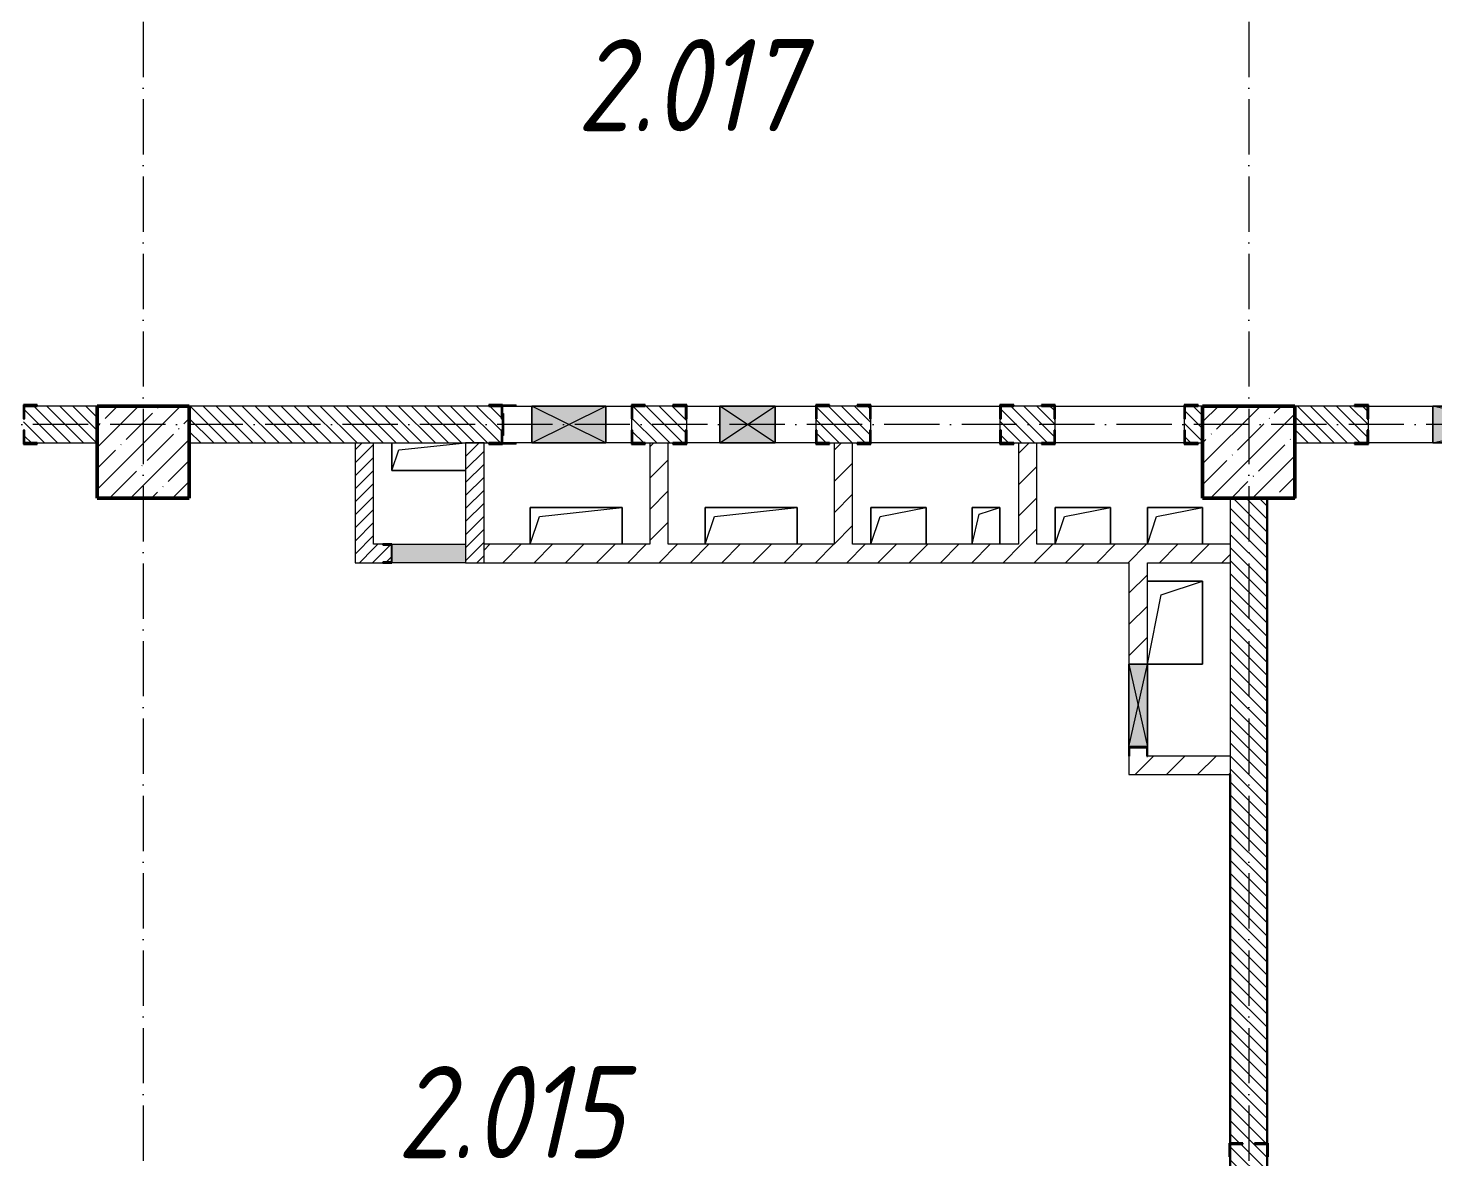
# Model space of a CAD drawing. Header units: millimetres. Extents: x 2294 to 908349, y -83289 to 219220.
# Drawn here: x 55438 to 63063, y 65131 to 71258 of the extents above; entities that cross this region are included whole.
import ezdxf

# ---------------------------------------------------------------- set-up
doc = ezdxf.new("R2010")
doc.units = ezdxf.units.MM
doc.linetypes.add('50_200_ШТРИХ_1Т_ш5_п1_п1_', pattern=[700, 500, -100, 0, -100])
for name, color, linetype, lineweight in [('2.4) ПГП вычит ЖБбалки 0.4 м -', 24, 'Continuous', 30), ('A-DETL-GENF-OTLN', 7, 'Continuous', 9), ('A-FLOR-____-OTLN', 7, 'Continuous', 9), ('A-GENM-____-MCUT', 7, 'Continuous', 25), ('A-GENM-____-OTLN', 7, 'Continuous', 9), ('A-GENM-____-OTLN-1', 7, 'Continuous', 25), ('A-GLAZ-____-OTLN', 7, 'Continuous', 9), ('A-WALL-____-MCUT', 7, 'Continuous', 13), ('A-WALL-____-PATT-1', 7, 'Continuous', 9), ('A-WALL-FNSH-MCUT-1', 7, 'Continuous', 9), ('I-WALL-____-OTLN', 7, 'Continuous', 9), ('S-COLS-____-MCUT', 7, 'Continuous', 50), ('S-COLS-____-OTLN', 7, 'Continuous', 9), ('S-GRID-____-OTLN-1', 7, '50_200_ШТРИХ_1Т_ш5_п1_п1_', 9), ('Марки помещений', 7, 'Continuous', 9)]:
    doc.layers.add(name, color=color, linetype=linetype, lineweight=lineweight)
doc.styles.add('ISOCPEUR_I_2', font='isocpeui.ttf', dxfattribs={"width": 0.85, "height": 2.3})
pattern_1 = [(135, (7562.787, 6025.276), (-35.35534, -35.35534), [])]
pattern_2 = [(45, (7562.79, 6025.28), (-84.85281, 84.85281), [])]
pattern_3 = [(45, (7562.787, 6025.276), (-35.35534, 35.35534), [])]

# ---------------------------------------------------------------- blocks, each defined once
blk = doc.blocks.new('BSC_Колонна _Прямоугольная - 500х500-V18-АР1_План отверстий 2 этажа в осях 1-64_Ю-ЯЯ')
at = {"layer": 'S-COLS-____-OTLN'}
h = blk.add_hatch(dxfattribs=at)
h.set_pattern_fill('FP_27', color=256, style=0, pattern_type=2)
h.set_pattern_definition([(45, (-54500, -62931.04), (-114.04925, 114.04925), []), (45, (-54385.95, -62931.04), (-114.04925, 114.04925), [201.613, -40.323, 3.353, -36.97])])
h.paths.add_polyline_path([(-250, -250), (250, -250), (250, 250), (-250, 250)], flags=0)
at = {"layer": 'S-COLS-____-MCUT'}
for p, q in [((250, 250), (-250, 250)), ((-250, 250), (-250, -250)), ((250, -250), (250, 250)), ((-250, -250), (250, -250))]:
    blk.add_line(p, q, dxfattribs=at)
blk = doc.blocks.new('BSC_Колонна _Прямоугольная - 500х500-V46-АР1_План отверстий 2 этажа в осях 1-64_Ю-ЯЯ')
at = {"layer": 'S-COLS-____-OTLN'}
h = blk.add_hatch(dxfattribs=at)
h.set_pattern_fill('FP_56', color=256, style=0, pattern_type=2)
h.set_pattern_definition([(45, (-48500, -62931.04), (-114.04925, 114.04925), []), (45, (-48385.95, -62931.04), (-114.04925, 114.04925), [201.613, -40.323, 3.353, -36.97])])
h.paths.add_polyline_path([(-250, -250), (250, -250), (250, 250), (-250, 250)], flags=0)
at = {"layer": 'S-COLS-____-MCUT'}
for p, q in [((250, 250), (-250, 250)), ((-250, 250), (-250, -250)), ((250, -250), (250, 250)), ((-250, -250), (250, -250))]:
    blk.add_line(p, q, dxfattribs=at)
blk = doc.blocks.new('154_Стойка_СКБ_Уголок - СМ-2180_200-28268025-АР1_План отверстий 2 этажа в осях 1-64_Ю-ЯЯ')
at = {"layer": 'A-GENM-____-MCUT'}
for p, q in [((125, 156), (125, 81)), ((200, 156), (125, 156)), ((200, 150), (200, 156)), ((125, 81), (131, 81)), ((131, 81), (131, 150)), ((131, 150), (200, 150)), ((131, 19), (125, 19)), ((125, 19), (125, -56)), ((131, -50), (131, 19)), ((125, -56), (200, -56)), ((200, -50), (131, -50)), ((200, -56), (200, -50))]:
    blk.add_line(p, q, dxfattribs=at)
blk = doc.blocks.new('Стойка_Влож_Полоса боковая - Полоса-28213942-АР1_План отверстий 2 этажа в осях 1-64_Ю-ЯЯ')
at = {"layer": 'A-GENM-____-OTLN'}
for p, q in [((-5, 60), (0, 60)), ((-5, -60), (-5, 60)), ((0, -60), (-5, -60))]:
    blk.add_line(p, q, dxfattribs=at)
blk = doc.blocks.new('Стойка_Влож_Уголок_Опорный - Уголок-28213941-АР1_План отверстий 2 этажа в осях 1-64_Ю-ЯЯ')
at = {"layer": 'A-GENM-____-OTLN'}
for p, q in [((-212, -6), (-212, 0)), ((0, 0), (0, -6)), ((-212, -75), (-212, -6)), ((-212, -6), (-206, -6)), ((-212, -75), (-206, -75)), ((-6, -6), (0, -6)), ((-6, -75), (0, -75)), ((0, -6), (0, -75))]:
    blk.add_line(p, q, dxfattribs=at)
blk = doc.blocks.new('Фахверк_СКБ_Уголок - 200_3960_зеркало-28268689-АР1_План отверстий 2 этажа в осях 1-64_Ю-ЯЯ')
at = {"layer": 'A-GENM-____-MCUT'}
for p, q in [((200, 156), (125, 156)), ((125, 156), (125, 81)), ((200, 150), (200, 156)), ((125, 81), (131, 81)), ((131, 81), (131, 150)), ((131, 150), (200, 150)), ((131, 19), (125, 19)), ((125, 19), (125, -56)), ((131, -50), (131, 19)), ((125, -56), (200, -56)), ((200, -50), (131, -50)), ((200, -56), (200, -50))]:
    blk.add_line(p, q, dxfattribs=at)
blk = doc.blocks.new('Фахверк_СКБ_Уголок - 200_3960-28268576-АР1_План отверстий 2 этажа в осях 1-64_Ю-ЯЯ')
at = {"layer": 'A-GENM-____-MCUT'}
for p, q in [((200, 156), (125, 156)), ((125, 156), (125, 81)), ((200, 150), (200, 156)), ((125, 81), (131, 81)), ((131, 81), (131, 150)), ((131, 150), (200, 150)), ((131, 19), (125, 19)), ((125, 19), (125, -56)), ((131, -50), (131, 19)), ((125, -56), (200, -56)), ((200, -50), (131, -50)), ((200, -56), (200, -50))]:
    blk.add_line(p, q, dxfattribs=at)
blk = doc.blocks.new('154_Стойка_СКБ_Уголок - СМ-2480_200-28346303-АР1_План отверстий 2 этажа в осях 1-64_Ю-ЯЯ')
at = {"layer": 'A-GENM-____-MCUT'}
for p, q in [((125, 156), (125, 81)), ((200, 156), (125, 156)), ((200, 150), (200, 156)), ((125, 81), (131, 81)), ((131, 81), (131, 150)), ((131, 150), (200, 150)), ((131, 19), (125, 19)), ((125, 19), (125, -56)), ((131, -50), (131, 19)), ((125, -56), (200, -56)), ((200, -50), (131, -50)), ((200, -56), (200, -50))]:
    blk.add_line(p, q, dxfattribs=at)
blk = doc.blocks.new('AR_Отверстие Ниша - Лючок-32403922-АР1_План отверстий 2 этажа в осях 1-64_Ю-ЯЯ')
at = {"layer": 'A-GLAZ-____-OTLN'}
blk.add_hatch(color=256, dxfattribs=at).paths.add_polyline_path([(-200, 50), (-200, -50), (200, -50), (200, 50)], flags=0)
for p, q in [((-200, 50), (200, 50)), ((-200, -50), (-200, 50)), ((200, -50), (-200, -50))]:
    blk.add_line(p, q, dxfattribs=at)
blk = doc.blocks.new('Фахверк_СКБ_Уголок - 200_3550-28267367-АР1_План отверстий 2 этажа в осях 1-64_Ю-ЯЯ')
at = {"layer": 'A-GENM-____-MCUT'}
for p, q in [((200, 156), (125, 156)), ((125, 156), (125, 81)), ((200, 150), (200, 156)), ((125, 81), (131, 81)), ((131, 81), (131, 150)), ((131, 150), (200, 150)), ((131, 19), (125, 19)), ((125, 19), (125, -56)), ((131, -50), (131, 19)), ((125, -56), (200, -56)), ((200, -50), (131, -50)), ((200, -56), (200, -50))]:
    blk.add_line(p, q, dxfattribs=at)
blk = doc.blocks.new('154_Фахверк_СКБ_Швеллер - Тип_100_3960-28331862-АР1_План отверстий 2 этажа в осях 1-64_Ю-ЯЯ')
at = {"layer": 'A-GENM-____-MCUT'}
for p, q in [((175, 50), (125, 50)), ((125, 50), (125, -50)), ((128, 47), (175, 47)), ((128, -47), (128, 47)), ((175, 47), (175, 50)), ((125, -50), (175, -50)), ((175, -47), (128, -47)), ((175, -50), (175, -47))]:
    blk.add_line(p, q, dxfattribs=at)
blk = doc.blocks.new('AR_Отверстие прямоугольное _в плите_ - AR_Отверстие прямоугольное _в плите_-V152-АР1_План отверстий 2 этажа в осях 1-64_Ю-ЯЯ')
at = {"layer": 'A-GENM-____-OTLN'}
for p, q in [((250, 100), (-250, 100)), ((-250, 100), (-250, -100)), ((-200, 50), (250, 100)), ((250, -100), (250, 100)), ((-250, -100), (-200, 50))]:
    blk.add_line(p, q, dxfattribs=at)
blk = doc.blocks.new('AR_Отверстие прямоугольное _в плите_ - AR_Отверстие прямоугольное _в плите_-30423629-АР1_План отверстий 2 этажа в осях 1-64_Ю-ЯЯ')
at = {"layer": 'A-GENM-____-OTLN'}
for p, q in [((150, 100), (-150, 100)), ((-150, 100), (-150, -100)), ((-100, 50), (150, 100)), ((150, -100), (150, 100)), ((-150, -100), (-100, 50))]:
    blk.add_line(p, q, dxfattribs=at)
blk = doc.blocks.new('AR_Отверстие прямоугольное _в плите_ - AR_Отверстие прямоугольное _в плите_-30423631-АР1_План отверстий 2 этажа в осях 1-64_Ю-ЯЯ')
at = {"layer": 'A-GENM-____-OTLN'}
for p, q in [((75, 100), (-75, 100)), ((-75, 100), (-75, -100)), ((-37.5, 62.5), (75, 100)), ((75, -100), (75, 100)), ((-75, -100), (-37.5, 62.5))]:
    blk.add_line(p, q, dxfattribs=at)
blk = doc.blocks.new('AR_Отверстие прямоугольное _в плите_ - AR_Отверстие прямоугольное _в плите_-V154-АР1_План отверстий 2 этажа в осях 1-64_Ю-ЯЯ')
at = {"layer": 'A-GENM-____-OTLN'}
for p, q in [((-200, 75), (-200, -75)), ((-200, -75), (-162.5, 37.5)), ((-162.5, 37.5), (200, 75)), ((-200, -75), (200, -75))]:
    blk.add_line(p, q, dxfattribs=at)
blk = doc.blocks.new('AR_Отверстие прямоугольное _в плите_ - AR_Отверстие прямоугольное _в плите_-30552603-АР1_План отверстий 2 этажа в осях 1-64_Ю-ЯЯ')
at = {"layer": 'A-GENM-____-OTLN'}
for p, q in [((150, 225), (-150, 225)), ((-75, 150), (150, 225)), ((150, -225), (150, 225)), ((-150, -225), (-75, 150)), ((-150, -225), (150, -225))]:
    blk.add_line(p, q, dxfattribs=at)
blk = doc.blocks.new('AR_Отверстие прямоугольное _в стене_ - AR_Отверстие прямоугольное _в стене__ЭОМ-36405773-АР1_План отверстий 2 этажа в осях 1-64_Ю-ЯЯ')
at = {"layer": 'A-GLAZ-____-OTLN'}
blk.add_hatch(color=256, dxfattribs=at).paths.add_polyline_path([(200, 100), (-200, 100), (-200, -100), (200, -100)], flags=0)
at = {"layer": 'A-DETL-GENF-OTLN'}
for p, q in [((-200, -100), (-200, 100)), ((-200, 100), (200, 100)), ((200, 100), (-200, -100)), ((-200, 100), (200, -100)), ((200, 100), (-200, 100)), ((-200, 100), (-200, -100)), ((200, 100), (200, -100)), ((200, -100), (200, 100)), ((200, -100), (-200, -100)), ((-200, -100), (200, -100))]:
    blk.add_line(p, q, dxfattribs=at)
blk = doc.blocks.new('AR_Отверстие прямоугольное _в стене__БезПР - AR_Отверстие прямоугольное _в стене__БезПР-36392850-АР1_План отверстий 2 этажа в осях 1-64_Ю-ЯЯ')
at = {"layer": 'A-GLAZ-____-OTLN'}
blk.add_hatch(color=256, dxfattribs=at).paths.add_polyline_path([(150, 100), (-150, 100), (-150, -100), (150, -100)], flags=0)
at = {"layer": 'A-DETL-GENF-OTLN'}
for p, q in [((-150, -100), (-150, 100)), ((-150, 100), (150, 100)), ((150, 100), (-150, -100)), ((-150, 100), (150, -100)), ((150, 100), (-150, 100)), ((-150, 100), (-150, -100)), ((150, 100), (150, -100)), ((150, -100), (150, 100)), ((150, -100), (-150, -100)), ((-150, -100), (150, -100))]:
    blk.add_line(p, q, dxfattribs=at)
blk = doc.blocks.new('AR_Отверстие прямоугольное _в стене_ - AR_Отверстие прямоугольное _в стене__ОВ-36815583-АР1_План отверстий 2 этажа в осях 1-64_Ю-ЯЯ')
at = {"layer": 'A-GLAZ-____-OTLN'}
blk.add_hatch(color=256, dxfattribs=at).paths.add_polyline_path([(-225, 50), (-225, -50), (225, -50), (225, 50)], flags=0)
at = {"layer": 'A-DETL-GENF-OTLN'}
for p, q in [((-225, 50), (225, 50)), ((225, 50), (-225, -50)), ((-225, 50), (225, -50)), ((225, 50), (-225, 50)), ((225, 50), (225, -50)), ((225, -50), (225, 50)), ((225, -50), (-225, -50)), ((-225, -50), (225, -50))]:
    blk.add_line(p, q, dxfattribs=at)
blk = doc.blocks.new('AR_Отверстие прямоугольное _в стене_ - AR_Отверстие прямоугольное _в стене__ОВ-36816157-АР1_План отверстий 2 этажа в осях 1-64_Ю-ЯЯ')
at = {"layer": 'A-GLAZ-____-OTLN'}
blk.add_hatch(color=256, dxfattribs=at).paths.add_polyline_path([(-425, 100), (-425, -100), (425, -100), (425, 100)], flags=0)
at = {"layer": 'A-DETL-GENF-OTLN'}
for p, q in [((-425, -100), (-425, 100)), ((-425, 100), (425, 100)), ((425, 100), (-425, -100)), ((-425, 100), (425, -100)), ((425, 100), (-425, 100)), ((-425, 100), (-425, -100)), ((425, 100), (425, -100)), ((425, -100), (425, 100)), ((425, -100), (-425, -100)), ((-425, -100), (425, -100))]:
    blk.add_line(p, q, dxfattribs=at)
blk = doc.blocks.new('154_Фахверк_СКБ_Швеллер - Тип_100_3960_зеркало-36793856-АР1_План отверстий 2 этажа в осях 1-64_Ю-ЯЯ')
at = {"layer": 'A-GENM-____-MCUT'}
for p, q in [((175, 50), (125, 50)), ((125, 50), (125, -50)), ((128, 47), (175, 47)), ((128, -47), (128, 47)), ((175, 47), (175, 50)), ((125, -50), (175, -50)), ((175, -47), (128, -47)), ((175, -50), (175, -47))]:
    blk.add_line(p, q, dxfattribs=at)
blk = doc.blocks.new('2floor')
at = {"layer": 'A-WALL-____-PATT-1'}
h = blk.add_hatch(dxfattribs=at)
h.set_pattern_fill('FP_6', color=256, style=0, pattern_type=2)
h.set_pattern_definition(pattern_1)
h.paths.add_polyline_path([(55418.8, 69006.3), (55812.8, 69006.3), (55812.8, 69206.3), (55418.8, 69206.3), (55418.8, 69137.3), (55412.8, 69137.3), (55412.8, 69075.3), (55418.8, 69075.3), (55418.8, 69046.3)], flags=0)
h.paths.add_polyline_path([(53312.8, 69006.3), (53706.8, 69006.3), (53706.8, 69075.3), (53712.8, 69075.3), (53712.8, 69137.3), (53706.8, 69137.3), (53706.8, 69206.3), (53312.8, 69206.3)], flags=0)
h = blk.add_hatch(dxfattribs=at)
h.set_pattern_fill('FP_6', color=256, style=0, pattern_type=2)
h.set_pattern_definition(pattern_1)
h.paths.add_polyline_path([(61787.8, 69006.3), (61812.8, 69006.3), (61812.8, 69206.3), (61718.8, 69206.3), (61718.8, 69137.3), (61712.8, 69137.3), (61712.8, 69075.3), (61718.8, 69075.3), (61718.8, 69006.3)], flags=0)
h.paths.add_polyline_path([(59718.8, 69006.3), (60006.8, 69006.3), (60006.8, 69075.3), (60012.8, 69075.3), (60012.8, 69137.3), (60006.8, 69137.3), (60006.8, 69206.3), (59718.8, 69206.3), (59718.8, 69137.3), (59712.8, 69137.3), (59712.8, 69075.3), (59718.8, 69075.3)], flags=0)
h.paths.add_polyline_path([(60718.8, 69006.3), (61006.8, 69006.3), (61006.8, 69075.3), (61012.8, 69075.3), (61012.8, 69137.3), (61006.8, 69137.3), (61006.8, 69206.3), (60718.8, 69206.3), (60718.8, 69137.3), (60712.8, 69137.3), (60712.8, 69075.3), (60718.8, 69075.3), (60718.8, 69010.3)], flags=0)
h.paths.add_polyline_path([(58787.8, 69006.3), (59006.8, 69006.3), (59006.8, 69075.3), (59012.8, 69075.3), (59012.8, 69137.3), (59006.8, 69137.3), (59006.8, 69206.3), (58718.8, 69206.3), (58718.8, 69137.3), (58712.8, 69137.3), (58712.8, 69075.3), (58718.8, 69075.3), (58718.8, 69006.3)], flags=0)
h.paths.add_polyline_path([(57937.8, 69006.3), (58006.8, 69006.3), (58006.8, 69075.3), (58012.8, 69075.3), (58012.8, 69137.3), (58006.8, 69137.3), (58006.8, 69206.3), (56312.8, 69206.3), (56312.8, 69006.3), (57921.4, 69006.3)], flags=0)
h = blk.add_hatch(dxfattribs=at)
h.set_pattern_fill('FP_6', color=256, style=0, pattern_type=2)
h.set_pattern_definition(pattern_1)
h.paths.add_polyline_path([(64418.8, 69006.3), (64812.8, 69006.3), (64812.8, 69206.3), (64418.8, 69206.3), (64418.8, 69137.3), (64412.8, 69137.3), (64412.8, 69075.3), (64418.8, 69075.3), (64418.8, 69046.3)], flags=0)
h.paths.add_polyline_path([(62312.8, 69006.3), (62706.8, 69006.3), (62706.8, 69075.3), (62712.8, 69075.3), (62712.8, 69137.3), (62706.8, 69137.3), (62706.8, 69206.3), (62312.8, 69206.3)], flags=0)
h = blk.add_hatch(dxfattribs=at)
h.set_pattern_fill('FP_5', color=256, style=0, pattern_type=2)
h.set_pattern_definition(pattern_3)
h.paths.add_polyline_path([(57312.8, 68356.3), (57312.8, 69006.3), (57212.8, 69006.3), (57212.8, 68356.3)], flags=0)
h = blk.add_hatch(dxfattribs=at)
h.set_pattern_fill('FP_5', color=256, style=0, pattern_type=2)
h.set_pattern_definition(pattern_3)
h.paths.add_polyline_path([(57912.8, 68356.3), (57912.8, 69006.3), (57812.8, 69006.3), (57812.8, 68356.3)], flags=0)
h = blk.add_hatch(dxfattribs=at)
h.set_pattern_fill('FP_4', color=256, style=0, pattern_type=2)
h.set_pattern_definition(pattern_2)
h.paths.add_polyline_path([(58912.8, 68456.3), (58912.8, 69006.3), (58812.8, 69006.3), (58812.8, 68456.3)], flags=0)
h = blk.add_hatch(dxfattribs=at)
h.set_pattern_fill('FP_4', color=256, style=0, pattern_type=2)
h.set_pattern_definition(pattern_2)
h.paths.add_polyline_path([(59912.8, 68456.3), (59912.8, 69006.3), (59812.8, 69006.3), (59812.8, 68456.3)], flags=0)
h = blk.add_hatch(dxfattribs=at)
h.set_pattern_fill('FP_4', color=256, style=0, pattern_type=2)
h.set_pattern_definition(pattern_2)
h.paths.add_polyline_path([(60912.8, 68456.3), (60912.8, 69006.3), (60812.8, 69006.3), (60812.8, 68456.3)], flags=0)
h = blk.add_hatch(dxfattribs=at)
h.set_pattern_fill('FP_6', color=256, style=0, pattern_type=2)
h.set_pattern_definition(pattern_1)
h.paths.add_polyline_path([(62162.8, 61706.3), (62162.8, 65200.3), (62093.8, 65200.3), (62093.8, 65206.3), (62162.8, 65206.3), (62162.8, 68706.3), (61962.8, 68706.3), (61962.8, 65206.3), (62031.8, 65206.3), (62031.8, 65200.3), (61962.8, 65200.3), (61962.8, 61706.3)], flags=0)
h = blk.add_hatch(dxfattribs=at)
h.set_pattern_fill('FP_5', color=256, style=0, pattern_type=2)
h.set_pattern_definition(pattern_3)
h.paths.add_polyline_path([(57362.8, 68356.3), (57362.8, 68359.3), (57409.8, 68359.3), (57409.8, 68453.3), (57362.8, 68453.3), (57362.8, 68456.3), (57312.8, 68456.3), (57312.8, 68356.3)], flags=0)
h = blk.add_hatch(dxfattribs=at)
h.set_pattern_fill('FP_4', color=256, style=0, pattern_type=2)
h.set_pattern_definition(pattern_2)
h.paths.add_polyline_path([(61512.8, 68356.3), (61962.8, 68356.3), (61962.8, 68456.3), (57912.8, 68456.3), (57912.8, 68356.3), (61456.4, 68356.3)], flags=0)
h = blk.add_hatch(dxfattribs=at)
h.set_pattern_fill('FP_4', color=256, style=0, pattern_type=2)
h.set_pattern_definition(pattern_2)
h.paths.add_polyline_path([(61509.8, 67306.3), (61509.8, 67353.3), (61415.8, 67353.3), (61415.8, 67306.3), (61462.8, 67306.3)], flags=0)
h.paths.add_polyline_path([(61412.8, 67806.3), (61512.8, 67806.3), (61512.8, 68356.3), (61412.8, 68356.3), (61412.8, 68093.1)], flags=0)
h = blk.add_hatch(dxfattribs=at)
h.set_pattern_fill('FP_4', color=256, style=0, pattern_type=2)
h.set_pattern_definition(pattern_2)
h.paths.add_polyline_path([(61509.8, 67206.3), (61962.8, 67206.3), (61962.8, 67306.3), (61412.8, 67306.3), (61412.8, 67206.3), (61415.8, 67206.3)], flags=0)
at = {"layer": '2.4) ПГП вычит ЖБбалки 0.4 м -'}
for points in [[(62312.8, 69006.3), (62312.8, 68706.3), (62162.8, 68706.3), (62162.8, 61706.3), (62312.8, 61706.3)], [(61962.8, 67206.3), (61962.8, 61706.3)]]:
    blk.add_lwpolyline(points, dxfattribs=at)
at = {"layer": 'A-FLOR-____-OTLN'}
for p, q in [((57412.8, 68856.3), (57412.8, 69006.3)), ((57812.8, 68856.3), (57412.8, 68856.3)), ((58162.8, 68656.3), (58662.8, 68656.3)), ((58162.8, 68456.3), (58162.8, 68656.3)), ((58662.8, 68656.3), (58662.8, 68456.3)), ((59112.8, 68656.3), (59612.8, 68656.3)), ((59112.8, 68456.3), (59112.8, 68656.3)), ((59612.8, 68656.3), (59612.8, 68456.3)), ((60012.8, 68656.3), (60312.8, 68656.3)), ((60012.8, 68456.3), (60012.8, 68656.3)), ((60312.8, 68656.3), (60312.8, 68456.3)), ((60562.8, 68656.3), (60712.8, 68656.3)), ((60562.8, 68456.3), (60562.8, 68656.3)), ((60712.8, 68656.3), (60712.8, 68456.3)), ((61012.8, 68656.3), (61312.8, 68656.3)), ((61012.8, 68456.3), (61012.8, 68656.3)), ((61312.8, 68656.3), (61312.8, 68456.3)), ((61512.8, 68656.3), (61812.8, 68656.3)), ((61512.8, 68456.3), (61512.8, 68656.3)), ((61812.8, 68656.3), (61812.8, 68456.3)), ((61512.8, 68256.3), (61812.8, 68256.3)), ((61812.8, 68256.3), (61812.8, 67806.3)), ((61812.8, 67806.3), (61512.8, 67806.3))]:
    blk.add_line(p, q, dxfattribs=at)
at = {"layer": 'A-WALL-____-MCUT'}
for p, q in [((55812.8, 69206.3), (55487.8, 69206.3)), ((57937.8, 69206.3), (56312.8, 69206.3)), ((58937.8, 69206.3), (58787.8, 69206.3)), ((59937.8, 69206.3), (59787.8, 69206.3)), ((60937.8, 69206.3), (60787.8, 69206.3)), ((61812.8, 69206.3), (61787.8, 69206.3)), ((62637.8, 69206.3), (62312.8, 69206.3)), ((58012.8, 69075.3), (58012.8, 69137.3)), ((58712.8, 69137.3), (58712.8, 69075.3)), ((59012.8, 69075.3), (59012.8, 69137.3)), ((59712.8, 69137.3), (59712.8, 69075.3)), ((60012.8, 69075.3), (60012.8, 69137.3)), ((60712.8, 69137.3), (60712.8, 69075.3)), ((61012.8, 69075.3), (61012.8, 69137.3)), ((61712.8, 69137.3), (61712.8, 69075.3)), ((62712.8, 69075.3), (62712.8, 69137.3)), ((55487.8, 69006.3), (55812.8, 69006.3)), ((56312.8, 69006.3), (57937.8, 69006.3)), ((58787.8, 69006.3), (58937.8, 69006.3)), ((59787.8, 69006.3), (59937.8, 69006.3)), ((60787.8, 69006.3), (60937.8, 69006.3)), ((61787.8, 69006.3), (61812.8, 69006.3)), ((62312.8, 69006.3), (62637.8, 69006.3)), ((61962.8, 68706.3), (61962.8, 65206.3)), ((62162.8, 65206.3), (62162.8, 68706.3))]:
    blk.add_line(p, q, dxfattribs=at)
at = {"layer": 'A-WALL-FNSH-MCUT-1'}
for p, q in [((57212.8, 69006.3), (57212.8, 68356.3)), ((57312.8, 68456.3), (57312.8, 69006.3)), ((57912.8, 69006.3), (57812.8, 69006.3)), ((57812.8, 69006.3), (57812.8, 68456.3)), ((57912.8, 68356.3), (57912.8, 69006.3)), ((58812.8, 69006.3), (58812.8, 68456.3)), ((58912.8, 68456.3), (58912.8, 69006.3)), ((59812.8, 69006.3), (59812.8, 68456.3)), ((59912.8, 68456.3), (59912.8, 69006.3)), ((60812.8, 69006.3), (60812.8, 68456.3)), ((60912.8, 68456.3), (60912.8, 69006.3)), ((57362.8, 68456.3), (57312.8, 68456.3)), ((58812.8, 68456.3), (57912.8, 68456.3)), ((59812.8, 68456.3), (58912.8, 68456.3)), ((60812.8, 68456.3), (59912.8, 68456.3)), ((61962.8, 68456.3), (60912.8, 68456.3)), ((57212.8, 68356.3), (57362.8, 68356.3)), ((57812.8, 68356.3), (61412.8, 68356.3)), ((61412.8, 68356.3), (61412.8, 67806.3)), ((61512.8, 67806.3), (61512.8, 68356.3)), ((61512.8, 68356.3), (61962.8, 68356.3)), ((61412.8, 67306.3), (61412.8, 67206.3)), ((61962.8, 67306.3), (61512.8, 67306.3)), ((61412.8, 67206.3), (61962.8, 67206.3))]:
    blk.add_line(p, q, dxfattribs=at)
at = {"layer": 'I-WALL-____-OTLN'}
for p, q in [((58012.8, 69206.3), (58172.8, 69206.3)), ((58572.8, 69206.3), (58712.8, 69206.3)), ((59012.8, 69206.3), (59192.8, 69206.3)), ((59492.8, 69206.3), (59712.8, 69206.3)), ((60012.8, 69206.3), (60712.8, 69206.3)), ((61012.8, 69206.3), (61712.8, 69206.3)), ((62712.8, 69206.3), (63062.8, 69206.3)), ((58172.8, 69006.3), (58012.8, 69006.3)), ((58712.8, 69006.3), (58572.8, 69006.3)), ((59192.8, 69006.3), (59012.8, 69006.3)), ((59712.8, 69006.3), (59492.8, 69006.3)), ((60712.8, 69006.3), (60012.8, 69006.3)), ((61712.8, 69006.3), (61012.8, 69006.3)), ((63062.8, 69006.3), (62712.8, 69006.3))]:
    blk.add_line(p, q, dxfattribs=at)
at = {"layer": 'A-GENM-____-OTLN'}
for name, p, rotation in [('Стойка_Влож_Уголок_Опорный - Уголок-28213941-АР1_План отверстий 2 этажа в осях 1-64_Ю-ЯЯ', (58012.8, 69212.3), 89.99999999999955), ('Стойка_Влож_Полоса боковая - Полоса-28213942-АР1_План отверстий 2 этажа в осях 1-64_Ю-ЯЯ', (58012.8, 69106.3), 180)]:
    blk.add_blockref(name, p, dxfattribs=dict(at, rotation=rotation))
for name, p in [('AR_Отверстие прямоугольное _в плите_ - AR_Отверстие прямоугольное _в плите_-V154-АР1_План отверстий 2 этажа в осях 1-64_Ю-ЯЯ', (57612.8, 68931.3)), ('AR_Отверстие прямоугольное _в плите_ - AR_Отверстие прямоугольное _в плите_-V152-АР1_План отверстий 2 этажа в осях 1-64_Ю-ЯЯ', (58412.8, 68556.3)), ('AR_Отверстие прямоугольное _в плите_ - AR_Отверстие прямоугольное _в плите_-V152-АР1_План отверстий 2 этажа в осях 1-64_Ю-ЯЯ', (59362.8, 68556.3)), ('AR_Отверстие прямоугольное _в плите_ - AR_Отверстие прямоугольное _в плите_-30423629-АР1_План отверстий 2 этажа в осях 1-64_Ю-ЯЯ', (60162.8, 68556.3)), ('AR_Отверстие прямоугольное _в плите_ - AR_Отверстие прямоугольное _в плите_-30423631-АР1_План отверстий 2 этажа в осях 1-64_Ю-ЯЯ', (60637.8, 68556.3)), ('AR_Отверстие прямоугольное _в плите_ - AR_Отверстие прямоугольное _в плите_-30423629-АР1_План отверстий 2 этажа в осях 1-64_Ю-ЯЯ', (61162.8, 68556.3)), ('AR_Отверстие прямоугольное _в плите_ - AR_Отверстие прямоугольное _в плите_-30423629-АР1_План отверстий 2 этажа в осях 1-64_Ю-ЯЯ', (61662.8, 68556.3)), ('AR_Отверстие прямоугольное _в плите_ - AR_Отверстие прямоугольное _в плите_-30552603-АР1_План отверстий 2 этажа в осях 1-64_Ю-ЯЯ', (61662.8, 68031.3))]:
    blk.add_blockref(name, p, dxfattribs=at)
at = {"layer": 'A-GENM-____-OTLN-1'}
for name, p in [('154_Стойка_СКБ_Уголок - СМ-2480_200-28346303-АР1_План отверстий 2 этажа в осях 1-64_Ю-ЯЯ', (55287.8, 69056.3)), ('Фахверк_СКБ_Уголок - 200_3960_зеркало-28268689-АР1_План отверстий 2 этажа в осях 1-64_Ю-ЯЯ', (58587.8, 69056.3)), ('Фахверк_СКБ_Уголок - 200_3960_зеркало-28268689-АР1_План отверстий 2 этажа в осях 1-64_Ю-ЯЯ', (59587.8, 69056.3)), ('Фахверк_СКБ_Уголок - 200_3960_зеркало-28268689-АР1_План отверстий 2 этажа в осях 1-64_Ю-ЯЯ', (60587.8, 69056.3)), ('Фахверк_СКБ_Уголок - 200_3960_зеркало-28268689-АР1_План отверстий 2 этажа в осях 1-64_Ю-ЯЯ', (61587.8, 69056.3))]:
    blk.add_blockref(name, p, dxfattribs=at)
for name, p, rotation in [('154_Стойка_СКБ_Уголок - СМ-2180_200-28268025-АР1_План отверстий 2 этажа в осях 1-64_Ю-ЯЯ', (58137.8, 69156.3), 180), ('Фахверк_СКБ_Уголок - 200_3960-28268576-АР1_План отверстий 2 этажа в осях 1-64_Ю-ЯЯ', (59137.8, 69156.3), 180), ('Фахверк_СКБ_Уголок - 200_3960-28268576-АР1_План отверстий 2 этажа в осях 1-64_Ю-ЯЯ', (60137.8, 69156.3), 180), ('Фахверк_СКБ_Уголок - 200_3960-28268576-АР1_План отверстий 2 этажа в осях 1-64_Ю-ЯЯ', (61137.8, 69156.3), 180), ('Фахверк_СКБ_Уголок - 200_3960-28268576-АР1_План отверстий 2 этажа в осях 1-64_Ю-ЯЯ', (62837.8, 69156.3), 180), ('154_Фахверк_СКБ_Швеллер - Тип_100_3960-28331862-АР1_План отверстий 2 этажа в осях 1-64_Ю-ЯЯ', (57537.8, 68406.3), 180), ('154_Фахверк_СКБ_Швеллер - Тип_100_3960_зеркало-36793856-АР1_План отверстий 2 этажа в осях 1-64_Ю-ЯЯ', (61462.8, 67481.3), 270), ('Фахверк_СКБ_Уголок - 200_3550-28267367-АР1_План отверстий 2 этажа в осях 1-64_Ю-ЯЯ', (62012.8, 65331.3), 270.0000000000001)]:
    blk.add_blockref(name, p, dxfattribs=dict(at, rotation=rotation))
at = {"layer": 'A-GLAZ-____-OTLN'}
for name, p, rotation in [('AR_Отверстие прямоугольное _в стене_ - AR_Отверстие прямоугольное _в стене__ЭОМ-36405773-АР1_План отверстий 2 этажа в осях 1-64_Ю-ЯЯ', (58372.8, 69106.3), 180), ('AR_Отверстие прямоугольное _в стене__БезПР - AR_Отверстие прямоугольное _в стене__БезПР-36392850-АР1_План отверстий 2 этажа в осях 1-64_Ю-ЯЯ', (59342.8, 69106.3), 180), ('AR_Отверстие прямоугольное _в стене_ - AR_Отверстие прямоугольное _в стене__ОВ-36816157-АР1_План отверстий 2 этажа в осях 1-64_Ю-ЯЯ', (63487.8, 69106.3), 180), ('AR_Отверстие Ниша - Лючок-32403922-АР1_План отверстий 2 этажа в осях 1-64_Ю-ЯЯ', (57612.8, 68406.3), 180), ('AR_Отверстие прямоугольное _в стене_ - AR_Отверстие прямоугольное _в стене__ОВ-36815583-АР1_План отверстий 2 этажа в осях 1-64_Ю-ЯЯ', (61462.8, 67581.3), 90)]:
    blk.add_blockref(name, p, dxfattribs=dict(at, rotation=rotation))
at = {"layer": 'S-COLS-____-OTLN'}
for name, p in [('BSC_Колонна _Прямоугольная - 500х500-V46-АР1_План отверстий 2 этажа в осях 1-64_Ю-ЯЯ', (56062.8, 68956.3)), ('BSC_Колонна _Прямоугольная - 500х500-V18-АР1_План отверстий 2 этажа в осях 1-64_Ю-ЯЯ', (62062.8, 68956.3))]:
    blk.add_blockref(name, p, dxfattribs=at)
at = {"layer": 'Марки помещений', "char_height": 500, "width": 737.552, "attachment_point": 1, "style": 'ISOCPEUR_I_2'}
for s, insert in [('2.017', (58416.2, 71198)), ('2.015', (57440, 65624.4))]:
    blk.add_mtext(s, dxfattribs=dict(at, insert=insert))
blk = doc.blocks.new('3osi')
at = {"layer": 'S-GRID-____-OTLN-1', "color": 251, "ltscale": 0.6, "true_color": 0x636466}
for p, q in [((214083.5, 96918.1), (214083.5, 58916.9)), ((220083.5, 96918.1), (220083.5, 58916.9)), ((269657.9, 69106.3), (160914.7, 69106.3))]:
    blk.add_line(p, q, dxfattribs=at)

msp = doc.modelspace()

# ---------------------------------------------------------------- block references
for name, p in [('3osi', (-158020.7, 0)), ('2floor', (0, 0))]:
    msp.add_blockref(name, p)

doc.saveas('drawing.dxf')
